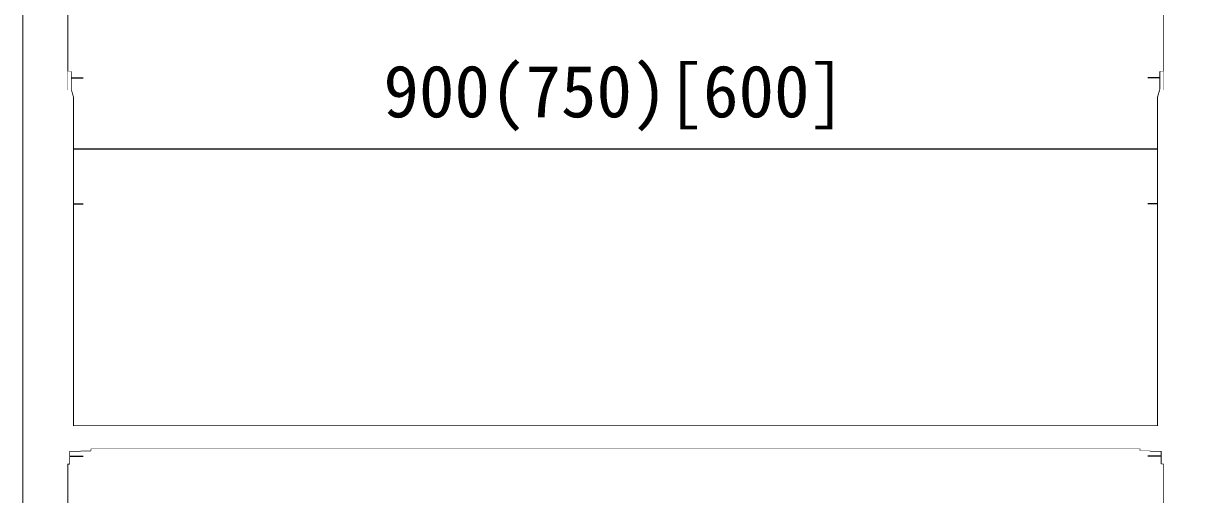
# Model space of a CAD drawing. Units: millimetres, scale not verified. Extents: x -4205 to 4205, y -2975 to 2975.
# Drawn here: x -3482 to -2561, y -586 to -212 of the extents above; entities that cross this region are included whole.
import ezdxf
from ezdxf.enums import TextEntityAlignment as Align

# ---------------------------------------------------------------- set-up
doc = ezdxf.new("R2010")
doc.units = ezdxf.units.MM
doc.header["$LTSCALE"] = 20
for name, color, linetype in [('0-0', 7, 'Continuous'), ('0-4', 3, 'Continuous'), ('0-5', 7, 'Continuous')]:
    doc.layers.add(name, color=color, linetype=linetype)
doc.styles.add('ＭＳ ゴシック', font='')
doc.styles.get('ＭＳ ゴシック').set_extended_font_data('MS Gothic')

msp = doc.modelspace()

# ---------------------------------------------------------------- linework, layer by layer
at = {"layer": '0-0'}
for p, q in [((-3459.52, -255.63), (-3434.52, -255.63)), ((-2565.52, -255.63), (-2590.52, -255.63)), ((-3459.52, -355.63), (-3434.52, -355.63)), ((-2565.52, -355.63), (-2590.52, -355.63)), ((-3459.52, -555.65), (-3434.52, -555.65)), ((-2565.52, -555.65), (-2590.52, -555.65))]:
    msp.add_line(p, q, dxfattribs=at)
for points in [[(-3482.02, 244.4), (-3481.02, 244.4), (-3481.02, -1755.6), (-3482.02, -1755.6)], [(-3481.02, 244.4), (-3448.02, 244.4), (-3448.02, -1755.6), (-3481.02, -1755.6)], [(-3448.02, 244.4), (-3447.02, 244.4), (-3447.02, -1755.6), (-3448.02, -1755.6)], [(-2578.02, 244.4), (-2577.02, 244.4), (-2577.02, -1755.6), (-2578.02, -1755.6)], [(-2577.02, 244.4), (-2544.02, 244.4), (-2544.02, -1755.6), (-2577.02, -1755.6)], [(-3446.77, -250.63), (-3444.27, -250.63), (-3444.27, -264.87), (-3442.52, -271.18), (-3442.52, -531.6), (-3448.52, -531.6), (-3448.52, -271.18), (-3446.77, -264.87)], [(-2580.77, -250.63), (-2578.27, -250.63), (-2578.27, -264.87), (-2576.52, -271.18), (-2576.52, -531.6), (-2582.52, -531.6), (-2582.52, -271.18), (-2580.77, -264.87)], [(-3464.52, -309.6), (-3467.35, -308.42), (-3468.52, -305.6), (-3467.35, -302.77), (-3464.52, -301.6), (-3461.7, -302.77), (-3460.52, -305.6), (-3461.7, -308.42)], [(-2560.52, -309.6), (-2563.35, -308.42), (-2564.52, -305.6), (-2563.35, -302.77), (-2560.52, -301.6), (-2557.7, -302.77), (-2556.52, -305.6), (-2557.7, -308.42)], [(-3462.52, -531.6), (-2562.52, -531.6), (-2562.52, -549.6), (-3462.52, -549.6)], [(-3450.02, -537.6), (-3441.02, -537.6), (-3441.02, -549.6), (-3450.02, -549.6)], [(-2584.02, -537.6), (-2575.02, -537.6), (-2575.02, -549.6), (-2584.02, -549.6)], [(-3454.52, -549.6), (-3436.52, -549.6), (-3436.52, -551.6), (-3454.52, -551.6)], [(-3428.52, -549.6), (-3447.02, -549.6), (-3447.02, -561.6), (-3445.42, -561.6), (-3445.42, -551.2), (-3428.52, -551.2)], [(-2596.52, -549.6), (-2578.02, -549.6), (-2578.02, -561.6), (-2579.62, -561.6), (-2579.62, -551.2), (-2596.52, -551.2)], [(-2588.52, -549.6), (-2570.52, -549.6), (-2570.52, -551.6), (-2588.52, -551.6)]]:
    msp.add_lwpolyline(points, close=True, dxfattribs=at)
for points in [[(-3448.52, -531.6), (-3448.52, -543.6), (-3442.52, -543.6), (-3442.52, -531.6)], [(-2582.52, -531.6), (-2582.52, -543.6), (-2576.52, -543.6), (-2576.52, -531.6)]]:
    msp.add_lwpolyline(points, dxfattribs=at)
at = {"layer": '0-4'}
for p, q in [((-2562.52, -213.35), (-2562.52, -312.34)), ((-3462.52, -231.35), (-3462.52, -312.34)), ((-2582.52, -312.34), (-3442.52, -312.34))]:
    msp.add_line(p, q, dxfattribs=at)
at = {"layer": '0-5', "color": 3}
for p, q in [((-3452.52, -312.34), (-3442.52, -312.34)), ((-2572.52, -312.34), (-2582.52, -312.34))]:
    msp.add_line(p, q, dxfattribs=at)
at = {"layer": '0-5'}
msp.add_lwpolyline([(-3457.52, -312.34), (-3457.62, -311.37), (-3457.9, -310.43), (-3458.37, -309.56), (-3458.99, -308.81), (-3459.75, -308.18), (-3460.61, -307.72), (-3461.55, -307.44), (-3462.52, -307.34), (-3463.5, -307.44), (-3464.44, -307.72), (-3465.3, -308.18), (-3466.06, -308.81), (-3466.68, -309.56), (-3467.14, -310.43), (-3467.43, -311.37), (-3467.52, -312.34), (-3467.43, -313.32), (-3467.14, -314.25), (-3466.68, -315.12), (-3466.06, -315.88), (-3465.3, -316.5), (-3464.44, -316.96), (-3463.5, -317.24), (-3462.52, -317.34), (-3461.55, -317.24), (-3460.61, -316.96), (-3459.75, -316.5), (-3458.99, -315.88), (-3458.37, -315.12), (-3457.9, -314.25), (-3457.62, -313.32)], close=True, dxfattribs=at)
for points in [[(-2559.75, -308.18), (-2560.61, -307.72), (-2561.55, -307.44), (-2562.52, -307.34), (-2563.5, -307.44), (-2564.44, -307.72), (-2565.3, -308.18), (-2566.06, -308.81), (-2566.68, -309.56), (-2567.14, -310.43), (-2567.43, -311.37), (-2567.52, -312.34), (-2567.43, -313.32), (-2567.14, -314.25), (-2566.68, -315.12), (-2566.06, -315.88), (-2565.3, -316.5), (-2564.44, -316.96), (-2563.5, -317.24), (-2562.52, -317.34), (-2561.55, -317.24), (-2560.61, -316.96), (-2559.75, -316.5)], [(-2560.44, -307.72), (-2561.3, -308.18), (-2562.06, -308.81), (-2562.68, -309.56), (-2563.14, -310.43), (-2563.43, -311.37), (-2563.52, -312.34), (-2563.43, -313.32), (-2563.14, -314.25), (-2562.68, -315.12), (-2562.06, -315.88), (-2561.3, -316.5), (-2560.44, -316.96)]]:
    msp.add_lwpolyline(points, dxfattribs=at)

# ---------------------------------------------------------------- texts
at = {"layer": '0-4', "color": 7, "style": 'ＭＳ ゴシック'}
msp.add_text('900(750)[600]', height=41.38, dxfattribs=at).set_placement((-3196.53, -299.47), align=Align.BOTTOM_LEFT)

# ---------------------------------------------------------------- next in the draw order: wipeouts: each hides what was drawn before it
for points in [[(-3482.02, -1755.6), (-3481.02, 244.4), (-3481.02, -1755.6), (-3481.02, -1755.6)], [(-2579.62, -561.6), (-2578.02, -549.6), (-2578.02, -561.6), (-2578.02, -561.6)]]:
    msp.add_wipeout(points)

# ---------------------------------------------------------------- next in the draw order: wipeouts: each hides what was drawn before it
for points in [[(-3482.02, 244.4), (-3481.02, 244.4), (-3482.02, -1755.6), (-3482.02, -1755.6)], [(-2579.62, -551.2), (-2578.02, -549.6), (-2579.62, -561.6), (-2579.62, -561.6)]]:
    msp.add_wipeout(points)

# ---------------------------------------------------------------- next in the draw order: wipeouts: each hides what was drawn before it
for points in [[(-3481.02, -1755.6), (-3448.02, 244.4), (-3448.02, -1755.6), (-3448.02, -1755.6)], [(-2596.52, -551.2), (-2578.02, -549.6), (-2579.62, -551.2), (-2579.62, -551.2)]]:
    msp.add_wipeout(points)

# ---------------------------------------------------------------- next in the draw order: wipeouts: each hides what was drawn before it
for points in [[(-3481.02, 244.4), (-3448.02, 244.4), (-3481.02, -1755.6), (-3481.02, -1755.6)], [(-2596.52, -549.6), (-2578.02, -549.6), (-2596.52, -551.2), (-2596.52, -551.2)]]:
    msp.add_wipeout(points)

# ---------------------------------------------------------------- next in the draw order: linework, layer by layer
at = {"layer": '0-0'}
msp.add_solid([(-2596.52, -549.6), (-2578.02, -549.6), (-2578.02, -549.6)], dxfattribs=at)

# ---------------------------------------------------------------- next in the draw order: wipeouts: each hides what was drawn before it
for points in [[(-3448.02, -1755.6), (-3447.02, 244.4), (-3447.02, -1755.6), (-3447.02, -1755.6)], [(-3461.7, -302.77), (-3460.52, -305.6), (-3461.7, -308.42), (-3461.7, -308.42)]]:
    msp.add_wipeout(points)

# ---------------------------------------------------------------- next in the draw order: wipeouts: each hides what was drawn before it
for points in [[(-3448.02, 244.4), (-3447.02, 244.4), (-3448.02, -1755.6), (-3448.02, -1755.6)], [(-3464.52, -309.6), (-3461.7, -302.77), (-3461.7, -308.42), (-3461.7, -308.42)]]:
    msp.add_wipeout(points)

# ---------------------------------------------------------------- next in the draw order: wipeouts: each hides what was drawn before it
for points in [[(-3464.52, -309.6), (-3461.7, -308.42), (-3461.7, -308.42), (-3461.7, -308.42)], [(-3462.52, -549.6), (-2562.52, -531.6), (-2562.52, -549.6), (-2562.52, -549.6)]]:
    msp.add_wipeout(points)

# ---------------------------------------------------------------- next in the draw order: wipeouts: each hides what was drawn before it
for points in [[(-3464.52, -301.6), (-3461.7, -302.77), (-3464.52, -309.6), (-3464.52, -309.6)], [(-3462.52, -531.6), (-2562.52, -531.6), (-3462.52, -549.6), (-3462.52, -549.6)]]:
    msp.add_wipeout(points)

# ---------------------------------------------------------------- next in the draw order: linework, layer by layer
for points in [[(-3462.52, -531.6), (-2562.52, -531.6), (-2562.52, -531.6)], [(-3428.52, -549.6), (-3428.52, -551.2), (-3428.52, -551.2)]]:
    msp.add_solid(points, dxfattribs=at)

# ---------------------------------------------------------------- next in the draw order: wipeouts: each hides what was drawn before it
for points in [[(-3467.35, -308.42), (-3464.52, -301.6), (-3464.52, -309.6), (-3464.52, -309.6)], [(-2588.52, -551.6), (-2570.52, -549.6), (-2570.52, -551.6), (-2570.52, -551.6)]]:
    msp.add_wipeout(points)

# ---------------------------------------------------------------- next in the draw order: wipeouts: each hides what was drawn before it
for points in [[(-3444.27, -264.87), (-3442.52, -271.18), (-3442.52, -531.6), (-3442.52, -531.6)], [(-2578.27, -264.87), (-2576.52, -271.18), (-2576.52, -531.6), (-2576.52, -531.6)], [(-3467.35, -302.77), (-3464.52, -301.6), (-3467.35, -308.42), (-3467.35, -308.42)], [(-3445.42, -551.2), (-3428.52, -551.2), (-3428.52, -549.6), (-3428.52, -549.6)], [(-2588.52, -549.6), (-2570.52, -549.6), (-2588.52, -551.6), (-2588.52, -551.6)]]:
    msp.add_wipeout(points)

# ---------------------------------------------------------------- next in the draw order: linework, layer by layer
msp.add_solid([(-2588.52, -549.6), (-2570.52, -549.6), (-2570.52, -549.6)], dxfattribs=at)

# ---------------------------------------------------------------- next in the draw order: wipeouts: each hides what was drawn before it
for points in [[(-3446.77, -264.87), (-3444.27, -264.87), (-3442.52, -531.6), (-3442.52, -531.6)], [(-2580.77, -264.87), (-2578.27, -264.87), (-2576.52, -531.6), (-2576.52, -531.6)], [(-3468.52, -305.6), (-3467.35, -302.77), (-3467.35, -308.42), (-3467.35, -308.42)], [(-3447.02, -549.6), (-3445.42, -551.2), (-3428.52, -549.6), (-3428.52, -549.6)]]:
    msp.add_wipeout(points)

# ---------------------------------------------------------------- next in the draw order: wipeouts: each hides what was drawn before it
for points in [[(-3446.77, -264.87), (-3444.27, -250.63), (-3444.27, -264.87), (-3444.27, -264.87)], [(-2580.77, -264.87), (-2578.27, -250.63), (-2578.27, -264.87), (-2578.27, -264.87)], [(-3447.02, -561.6), (-3445.42, -561.6), (-3445.42, -551.2), (-3445.42, -551.2)]]:
    msp.add_wipeout(points)

# ---------------------------------------------------------------- next in the draw order: wipeouts: each hides what was drawn before it
for points in [[(-3446.77, -250.63), (-3444.27, -250.63), (-3446.77, -264.87), (-3446.77, -264.87)], [(-2580.77, -250.63), (-2578.27, -250.63), (-2580.77, -264.87), (-2580.77, -264.87)], [(-3447.02, -549.6), (-3447.02, -561.6), (-3445.42, -551.2), (-3445.42, -551.2)]]:
    msp.add_wipeout(points)

# ---------------------------------------------------------------- next in the draw order: linework, layer by layer
for points in [[(-3446.77, -250.63), (-3446.77, -264.87), (-3446.77, -264.87)], [(-2580.77, -250.63), (-2580.77, -264.87), (-2580.77, -264.87)]]:
    msp.add_solid(points, dxfattribs=at)

# ---------------------------------------------------------------- next in the draw order: wipeouts: each hides what was drawn before it
msp.add_wipeout([(-3454.52, -551.6), (-3436.52, -549.6), (-3436.52, -551.6), (-3436.52, -551.6)])

# ---------------------------------------------------------------- next in the draw order: wipeouts: each hides what was drawn before it
for points in [[(-3448.52, -531.6), (-3446.77, -264.87), (-3442.52, -531.6), (-3442.52, -531.6)], [(-2582.52, -531.6), (-2580.77, -264.87), (-2576.52, -531.6), (-2576.52, -531.6)], [(-3454.52, -549.6), (-3436.52, -549.6), (-3454.52, -551.6), (-3454.52, -551.6)]]:
    msp.add_wipeout(points)

# ---------------------------------------------------------------- next in the draw order: linework, layer by layer
msp.add_solid([(-3454.52, -549.6), (-3436.52, -549.6), (-3436.52, -549.6)], dxfattribs=at)

# ---------------------------------------------------------------- next in the draw order: wipeouts: each hides what was drawn before it
for points in [[(-3448.52, -271.18), (-3446.77, -264.87), (-3448.52, -531.6), (-3448.52, -531.6)], [(-2582.52, -271.18), (-2580.77, -264.87), (-2582.52, -531.6), (-2582.52, -531.6)]]:
    msp.add_wipeout(points)

# ---------------------------------------------------------------- next in the draw order: wipeouts: each hides what was drawn before it
msp.add_wipeout([(-2578.02, -1755.6), (-2577.02, 244.4), (-2577.02, -1755.6), (-2577.02, -1755.6)])

# ---------------------------------------------------------------- next in the draw order: wipeouts: each hides what was drawn before it
msp.add_wipeout([(-2578.02, 244.4), (-2577.02, 244.4), (-2578.02, -1755.6), (-2578.02, -1755.6)])

# ---------------------------------------------------------------- next in the draw order: wipeouts: each hides what was drawn before it
msp.add_wipeout([(-2577.02, -1755.6), (-2544.02, 244.4), (-2544.02, -1755.6), (-2544.02, -1755.6)])

# ---------------------------------------------------------------- next in the draw order: wipeouts: each hides what was drawn before it
msp.add_wipeout([(-2577.02, 244.4), (-2544.02, 244.4), (-2577.02, -1755.6), (-2577.02, -1755.6)])

# ---------------------------------------------------------------- next in the draw order: wipeouts: each hides what was drawn before it
msp.add_wipeout([(-2560.52, -309.6), (-2557.7, -302.77), (-2557.7, -308.42), (-2557.7, -308.42)])

# ---------------------------------------------------------------- next in the draw order: wipeouts: each hides what was drawn before it
msp.add_wipeout([(-2560.52, -309.6), (-2557.7, -308.42), (-2557.7, -308.42), (-2557.7, -308.42)])

# ---------------------------------------------------------------- next in the draw order: wipeouts: each hides what was drawn before it
msp.add_wipeout([(-2560.52, -301.6), (-2557.7, -302.77), (-2560.52, -309.6), (-2560.52, -309.6)])

# ---------------------------------------------------------------- next in the draw order: wipeouts: each hides what was drawn before it
msp.add_wipeout([(-2563.35, -308.42), (-2560.52, -301.6), (-2560.52, -309.6), (-2560.52, -309.6)])

# ---------------------------------------------------------------- next in the draw order: wipeouts: each hides what was drawn before it
msp.add_wipeout([(-2563.35, -302.77), (-2560.52, -301.6), (-2563.35, -308.42), (-2563.35, -308.42)])

# ---------------------------------------------------------------- next in the draw order: wipeouts: each hides what was drawn before it
msp.add_wipeout([(-2564.52, -305.6), (-2563.35, -302.77), (-2563.35, -308.42), (-2563.35, -308.42)])

doc.saveas('drawing.dxf')
